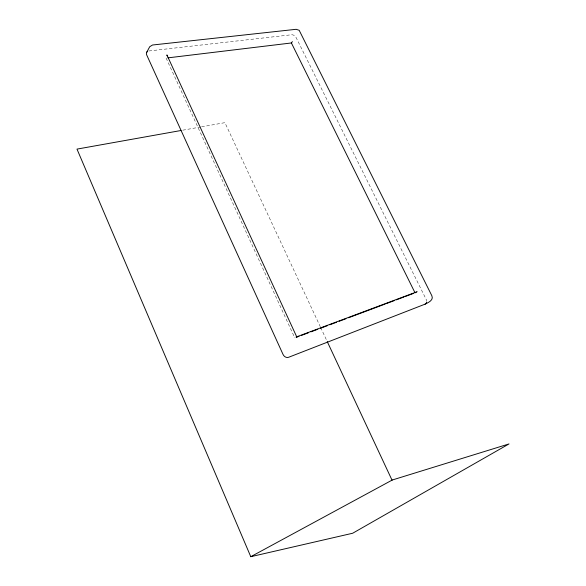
<?xml version="1.0" encoding="UTF-8"?>
<svg xmlns="http://www.w3.org/2000/svg" width="586" height="586" viewBox="0 0 586 586"><rect width="100%" height="100%" fill="white"/><g stroke="black" fill="none" stroke-linecap="round" stroke-linejoin="round"><path stroke-width="0.44" stroke-dasharray="2.93 2.2" d="M182.773 130.187L200.705 126.979M201.599 126.825L224.907 122.657L320.278 326.673M148.895 50.975L291.55 34.764A3.89 2.63 41.1 0 1 296.142 37.629L426.147 299.358A4.124 3.033 57.2 0 1 426.674 301.336M320.667 327.501L326.863 340.766M166.094 58.08L294.795 337.895"/><path stroke-width="0.88" d="M146.69 52.344L149.723 46.719L152.506 45.012L296.142 29.3L299.182 30.296L431.867 295.769C433.955 300.237 428.044 302.647 425.121 304.134L288.649 357.27A4.651 3.897 57.1 0 1 283.053 354.464L146.742 55.04A4.461 3.238 33.2 0 1 147.218 51.678M167.911 57.86L291.403 42.961L292.407 41.621M416.397 291.996L415.035 292.839L291.403 42.961M180.979 130.51L76.986 149.108L250.779 556.7L392.298 480.007M295.996 337.075L417.188 291.696M296.501 337.258L299.058 336.298M301.614 335.339L308.441 332.782M310.998 331.822L317.817 329.266M320.374 328.314L327.2 325.757M329.757 324.798L336.576 322.241M339.14 321.282L345.96 318.725M348.516 317.766L385.192 304.024M386.892 303.387L394.568 300.508M396.275 299.871L403.952 296.992M405.659 296.355L413.335 293.476M250.779 556.7L352.677 533.238L509.014 443.932L391.997 480.095L327.252 341.601M296.846 337.089L166.893 54.916L167.091 55.86M426.601 302.273A4.124 3.033 57.2 0 1 425.121 304.134"/></g></svg>
